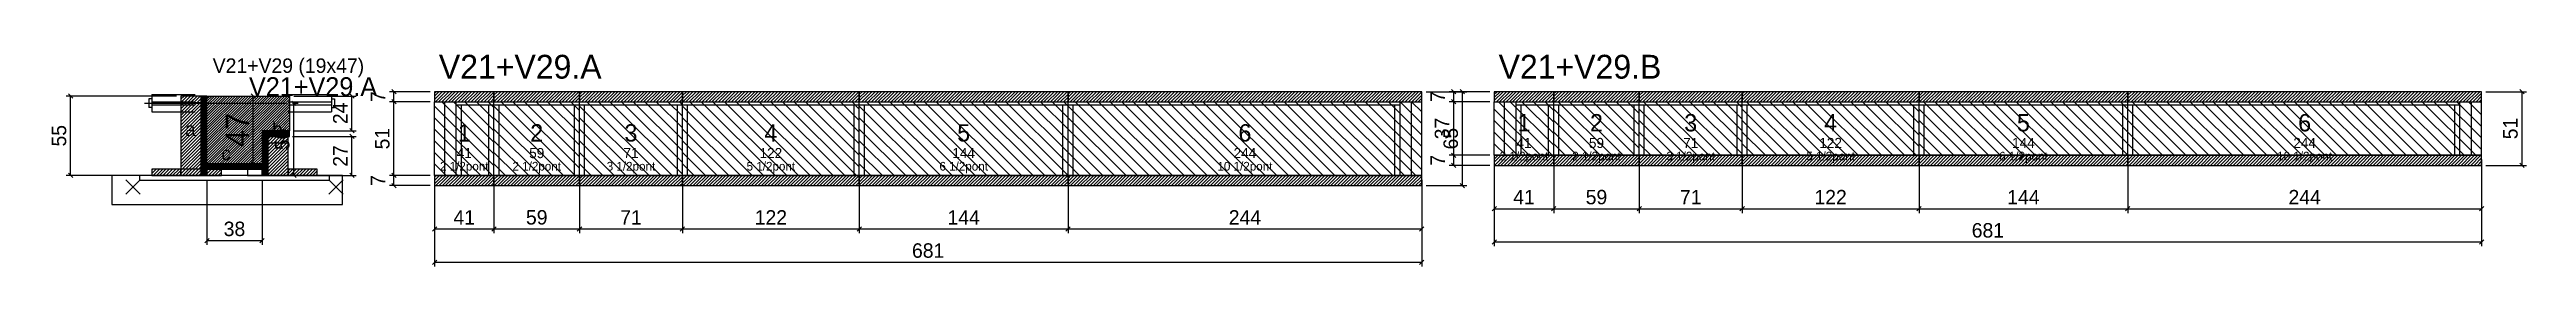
# Model space of a CAD drawing. Extents: x -69 to 1640, y -114 to 33.
import ezdxf
from ezdxf.enums import TextEntityAlignment as Align

# ---------------------------------------------------------------- set-up
doc = ezdxf.new("R2010")
doc.units = 0
for name, color, linetype in [('5', 5, 'Continuous'), ('barrote', 126, 'Continuous'), ('CONCRETO', 251, 'Continuous'), ('COTA', 241, 'Continuous'), ('Cota Seção (2x)', 241, 'Continuous'), ('detalhes', 7, 'Continuous'), ('Hachura', 251, 'Continuous'), ('Madeira', 126, 'Continuous'), ('NOMENCLATURA', 7, 'Continuous'), ('Painéis', 200, 'Continuous'), ('presilha', 224, 'Continuous'), ('Reaproveitamento', 30, 'Continuous'), ('SARR_2.2x7', 40, 'Continuous'), ('SARR_3.5x7', 81, 'Continuous'), ('SCO-___-LAJ', 224, 'Continuous'), ('TENSOR', 224, 'Continuous'), ('texto', 7, 'Continuous'), ('Texto Seção', 7, 'Continuous')]:
    doc.layers.add(name, color=color, linetype=linetype)
doc.dimstyles.new('PAINEL', dxfattribs={"dimtxt": 10, "dimasz": 3, "dimexe": 3, "dimexo": 3, "dimgap": 3, "dimtad": 1, "dimblk": 'OBLIQUE', "dimblk1": 'OBLIQUE', "dimcen": 2.5, "dimclrd": 4, "dimclre": 4, "dimclrt": 240, "dimazin": 3, "dimtfac": 1, "dimtmove": 0, "dimatfit": 3})
doc.dimstyles.new('SECAO2X', dxfattribs={"dimtxt": 16, "dimasz": 3, "dimexe": 3, "dimexo": 3, "dimgap": 3, "dimtad": 1, "dimblk": 'OBLIQUE', "dimblk1": 'OBLIQUE', "dimcen": 2.5, "dimclrd": 4, "dimclre": 4, "dimclrt": 240, "dimazin": 3, "dimtfac": 1, "dimtmove": 0, "dimatfit": 3})

# ---------------------------------------------------------------- blocks, each defined once
blk = doc.blocks.new('_OBLIQUE')
at = {"color": 0, "linetype": 'BYBLOCK'}
blk.add_line((-0.5, -0.5), (0.5, 0.5), dxfattribs=at)

msp = doc.modelspace()

# ---------------------------------------------------------------- hatches: boundary and pattern name
at = {"layer": 'COTA'}
h = msp.add_hatch(dxfattribs=at)
h.set_pattern_fill('ANSI31', scale=0.4)
h.paths.add_polyline_path([(40, -43), (40, 4), (97, 4), (97, -20), (78, -20), (78, -43)])
h = msp.add_hatch(dxfattribs=at)
h.set_pattern_fill('ANSI31', scale=0.5)
h.paths.add_polyline_path([(197, 0), (238, 0), (238, 7), (197, 7)])
h = msp.add_hatch(dxfattribs=at)
h.set_pattern_fill('ANSI31', scale=0.5)
h.paths.add_polyline_path([(238, 0), (297, 0), (297, 7), (238, 7)])
h = msp.add_hatch(dxfattribs=at)
h.set_pattern_fill('ANSI31', scale=0.5)
h.paths.add_polyline_path([(297, 0), (368, 0), (368, 7), (297, 7)])
h = msp.add_hatch(dxfattribs=at)
h.set_pattern_fill('ANSI31', scale=0.5)
h.paths.add_polyline_path([(368, 0), (490, 0), (490, 7), (368, 7)])
h = msp.add_hatch(dxfattribs=at)
h.set_pattern_fill('ANSI31', scale=0.5)
h.paths.add_polyline_path([(490, 0), (634, 0), (634, 7), (490, 7)])
h = msp.add_hatch(dxfattribs=at)
h.set_pattern_fill('ANSI31', scale=0.5)
h.paths.add_polyline_path([(634, 0), (878, 0), (878, 7), (634, 7)])
h = msp.add_hatch(dxfattribs=at)
h.set_pattern_fill('ANSI31', scale=0.5)
h.paths.add_polyline_path([(928, 0), (969, 0), (969, 7), (928, 7)])
h = msp.add_hatch(dxfattribs=at)
h.set_pattern_fill('ANSI31', scale=0.5)
h.paths.add_polyline_path([(969, 0), (1028, 0), (1028, 7), (969, 7)])
h = msp.add_hatch(dxfattribs=at)
h.set_pattern_fill('ANSI31', scale=0.5)
h.paths.add_polyline_path([(1028, 0), (1099, 0), (1099, 7), (1028, 7)])
h = msp.add_hatch(dxfattribs=at)
h.set_pattern_fill('ANSI31', scale=0.5)
h.paths.add_polyline_path([(1099, 0), (1221, 0), (1221, 7), (1099, 7)])
h = msp.add_hatch(dxfattribs=at)
h.set_pattern_fill('ANSI31', scale=0.5)
h.paths.add_polyline_path([(1221, 0), (1365, 0), (1365, 7), (1221, 7)])
h = msp.add_hatch(dxfattribs=at)
h.set_pattern_fill('ANSI31', scale=0.5)
h.paths.add_polyline_path([(1365, 0), (1609, 0), (1609, 7), (1365, 7)])
h = msp.add_hatch(dxfattribs=at)
h.set_pattern_fill('ANSI31', scale=0.5)
h.paths.add_polyline_path([(197, -58), (238, -58), (238, -51), (197, -51)])
h = msp.add_hatch(dxfattribs=at)
h.set_pattern_fill('ANSI31', scale=0.5)
h.paths.add_polyline_path([(238, -58), (297, -58), (297, -51), (238, -51)])
h = msp.add_hatch(dxfattribs=at)
h.set_pattern_fill('ANSI31', scale=0.5)
h.paths.add_polyline_path([(297, -58), (368, -58), (368, -51), (297, -51)])
h = msp.add_hatch(dxfattribs=at)
h.set_pattern_fill('ANSI31', scale=0.5)
h.paths.add_polyline_path([(368, -58), (490, -58), (490, -51), (368, -51)])
h = msp.add_hatch(dxfattribs=at)
h.set_pattern_fill('ANSI31', scale=0.5)
h.paths.add_polyline_path([(490, -58), (634, -58), (634, -51), (490, -51)])
h = msp.add_hatch(dxfattribs=at)
h.set_pattern_fill('ANSI31', scale=0.5)
h.paths.add_polyline_path([(634, -58), (878, -58), (878, -51), (634, -51)])
h = msp.add_hatch(dxfattribs=at)
h.set_pattern_fill('ANSI31', scale=0.5)
h.paths.add_polyline_path([(928, -44), (969, -44), (969, -37), (928, -37)])
h = msp.add_hatch(dxfattribs=at)
h.set_pattern_fill('ANSI31', scale=0.5)
h.paths.add_polyline_path([(969, -44), (1028, -44), (1028, -37), (969, -37)])
h = msp.add_hatch(dxfattribs=at)
h.set_pattern_fill('ANSI31', scale=0.5)
h.paths.add_polyline_path([(1028, -44), (1099, -44), (1099, -37), (1028, -37)])
h = msp.add_hatch(dxfattribs=at)
h.set_pattern_fill('ANSI31', scale=0.5)
h.paths.add_polyline_path([(1099, -44), (1221, -44), (1221, -37), (1099, -37)])
h = msp.add_hatch(dxfattribs=at)
h.set_pattern_fill('ANSI31', scale=0.5)
h.paths.add_polyline_path([(1221, -44), (1365, -44), (1365, -37), (1221, -37)])
h = msp.add_hatch(dxfattribs=at)
h.set_pattern_fill('ANSI31', scale=0.5)
h.paths.add_polyline_path([(1365, -44), (1609, -44), (1609, -37), (1365, -37)])
at = {"layer": 'Hachura'}
h = msp.add_hatch(dxfattribs=at)
h.set_pattern_fill('ANSI31', scale=0.5)
h.paths.add_polyline_path([(22, -51), (36, -51), (36, 4), (22, 4)])
h = msp.add_hatch(dxfattribs=at)
h.set_pattern_fill('ANSI31', scale=0.5)
h.paths.add_polyline_path([(22, -0.4), (36, -0.4), (36, 4), (22, 4)])
h = msp.add_hatch(dxfattribs=at)
h.set_pattern_fill('SOLID')
h.paths.add_polyline_path([(36, -51), (40, -51), (40, 4), (36, 4)])
h = msp.add_hatch(dxfattribs=at)
h.set_pattern_fill('SOLID')
h.paths.add_polyline_path([(78, -24), (97, -24), (97, -20), (78, -20)])
h = msp.add_hatch(dxfattribs=at)
h.set_pattern_fill('SOLID')
h.paths.add_polyline_path([(78, -51), (82, -51), (82, -24), (78, -24)])
h = msp.add_hatch(dxfattribs=at)
h.set_pattern_fill('ANSI31', scale=0.5)
h.paths.add_polyline_path([(82, -51), (96, -51), (96, -24), (82, -24)])
h = msp.add_hatch(dxfattribs=at)
h.set_pattern_fill('ANSI31', scale=0.5)
h.paths.add_polyline_path([(82, -28.4), (96, -28.4), (96, -24), (82, -24)])
h = msp.add_hatch(dxfattribs=at)
h.set_pattern_fill('ANSI31', scale=0.5)
h.paths.add_polyline_path([(2, -51), (22, -51), (22, -46.6), (2, -46.6)])
h = msp.add_hatch(dxfattribs=at)
h.set_pattern_fill('SOLID')
h.paths.add_polyline_path([(40, -46.6), (78, -46.6), (78, -43), (40, -43)])
h = msp.add_hatch(dxfattribs=at)
h.set_pattern_fill('ANSI31', scale=0.5)
h.paths.add_polyline_path([(40, -51), (50, -51), (50, -46.6), (40, -46.6)])
h = msp.add_hatch(dxfattribs=at)
h.set_pattern_fill('ANSI31', scale=0.5)
h.paths.add_polyline_path([(96, -51), (116, -51), (116, -46.6), (96, -46.6)])

# ---------------------------------------------------------------- linework, layer by layer
for p, q in [((0, 2), (0, -4)), ((2, 2), (0, 2)), ((2, 5), (32, 5)), ((2, 5), (2, -7)), ((2, 0), (32, 0)), ((96, 5), (126, 5)), ((96, 0), (126, 0)), ((126, 5), (126, -7)), ((126, 2), (128, 2)), ((128, 2), (128, -4)), ((2, -4), (0, -4)), ((2, -2), (32, -2)), ((2, -7), (32, -7)), ((96, -2), (126, -2)), ((96, -7), (126, -7)), ((126, -4), (128, -4))]:
    msp.add_line(p, q)
at = {"layer": 'barrote'}
msp.add_lwpolyline([(-25.5, -71), (133.5, -71), (133.5, -51), (-25.5, -51)], close=True, dxfattribs=at)
at = {"layer": 'CONCRETO'}
msp.add_lwpolyline([(40, -43), (40, 4), (97, 4), (97, -20), (78, -20), (78, -43)], close=True, dxfattribs=at)
at = {"layer": 'Madeira'}
for points in [[(22, -51), (36, -51), (36, 4), (22, 4)], [(22, -0.4), (36, -0.4), (36, 4), (22, 4)], [(82, -51), (96, -51), (96, -24), (82, -24)], [(82, -28.4), (96, -28.4), (96, -24), (82, -24)], [(2, -51), (22, -51), (22, -46.6), (2, -46.6)], [(22, -51), (36, -51), (36, -46.6), (22, -46.6)], [(40, -51), (50, -51), (50, -46.6), (40, -46.6)], [(68, -51), (78, -51), (78, -46.6), (68, -46.6)], [(96, -51), (116, -51), (116, -46.6), (96, -46.6)]]:
    msp.add_lwpolyline(points, close=True, dxfattribs=at)
at = {"layer": 'Painéis'}
for p, q in [((197, 0), (238, 0)), ((197, -51), (197, 0)), ((238, -51), (238, 0)), ((238, -51), (238, 0)), ((238, 0), (297, 0)), ((238, -51), (238, 0)), ((297, -51), (297, 0)), ((297, -51), (297, 0)), ((297, 0), (368, 0)), ((297, -51), (297, 0)), ((368, -51), (368, 0)), ((368, -51), (368, 0)), ((368, 0), (490, 0)), ((368, -51), (368, 0)), ((490, -51), (490, 0)), ((490, -51), (490, 0)), ((490, 0), (634, 0)), ((490, -51), (490, 0)), ((634, -51), (634, 0)), ((634, -51), (634, 0)), ((634, 0), (878, 0)), ((634, -51), (634, 0)), ((878, -51), (878, 0)), ((928, 0), (969, 0)), ((928, -37), (928, 0)), ((969, -37), (969, 0)), ((969, -37), (969, 0)), ((969, 0), (1028, 0)), ((969, -37), (969, 0)), ((1028, -37), (1028, 0)), ((1028, -37), (1028, 0)), ((1028, 0), (1099, 0)), ((1028, -37), (1028, 0)), ((1099, -37), (1099, 0)), ((1099, -37), (1099, 0)), ((1099, 0), (1221, 0)), ((1099, -37), (1099, 0)), ((1221, -37), (1221, 0)), ((1221, -37), (1221, 0)), ((1221, 0), (1365, 0)), ((1221, -37), (1221, 0)), ((1365, -37), (1365, 0)), ((1365, -37), (1365, 0)), ((1365, 0), (1609, 0)), ((1365, -37), (1365, 0)), ((1609, -37), (1609, 0)), ((197, -51), (238, -51)), ((238, -51), (297, -51)), ((297, -51), (368, -51)), ((368, -51), (490, -51)), ((490, -51), (634, -51)), ((634, -51), (878, -51)), ((928, -37), (969, -37)), ((969, -37), (1028, -37)), ((1028, -37), (1099, -37)), ((1099, -37), (1221, -37)), ((1221, -37), (1365, -37)), ((1365, -37), (1609, -37))]:
    msp.add_line(p, q, dxfattribs=at)
for points in [[(36, -51), (40, -51), (40, 4), (36, 4)], [(78, -24), (97, -24), (97, -20), (78, -20)], [(78, -51), (82, -51), (82, -24), (78, -24)], [(40, -46.6), (78, -46.6), (78, -43), (40, -43)]]:
    msp.add_lwpolyline(points, close=True, dxfattribs=at)
at = {"layer": 'presilha'}
for p, q in [((-16, -64), (-6, -54)), ((-16, -54), (-6, -64)), ((124, -64), (134, -54)), ((124, -54), (134, -64))]:
    msp.add_line(p, q, dxfattribs=at)
at = {"layer": 'Reaproveitamento', "color": 30}
for p, q in [((238, -36), (202, 0)), ((238, -28), (210, 0)), ((238, -20), (218, 0)), ((238, -12), (226, 0)), ((238, -4), (234, 0)), ((294, -51), (243, 0)), ((297, -46), (251, 0)), ((297, -38), (259, 0)), ((297, -30), (267, 0)), ((297, -22), (275, 0)), ((297, -14), (283, 0)), ((297, -6), (291, 0)), ((353, -51), (302, 0)), ((361, -51), (310, 0)), ((368, -50), (318, 0)), ((368, -42), (326, 0)), ((368, -34), (334, 0)), ((368, -26), (342, 0)), ((368, -18), (350, 0)), ((368, -10), (358, 0)), ((368, -2), (366, 0)), ((424, -51), (373, 0)), ((432, -51), (381, 0)), ((440, -51), (389, 0)), ((448, -51), (397, 0)), ((456, -51), (405, 0)), ((464, -51), (413, 0)), ((472, -51), (421, 0)), ((480, -51), (429, 0)), ((488, -51), (437, 0)), ((490, -45), (445, 0)), ((490, -37), (453, 0)), ((490, -29), (461, 0)), ((490, -21), (469, 0)), ((490, -13), (477, 0)), ((490, -5), (485, 0)), ((546, -51), (495, 0)), ((554, -51), (503, 0)), ((562, -51), (511, 0)), ((570, -51), (519, 0)), ((578, -51), (527, 0)), ((586, -51), (535, 0)), ((594, -51), (543, 0)), ((602, -51), (551, 0)), ((610, -51), (559, 0)), ((618, -51), (567, 0)), ((626, -51), (575, 0)), ((634, -51), (583, 0)), ((634, -43), (591, 0)), ((634, -35), (599, 0)), ((634, -27), (607, 0)), ((634, -19), (615, 0)), ((634, -11), (623, 0)), ((634, -3), (631, 0)), ((690, -51), (639, 0)), ((698, -51), (647, 0)), ((706, -51), (655, 0)), ((714, -51), (663, 0)), ((722, -51), (671, 0)), ((730, -51), (679, 0)), ((738, -51), (687, 0)), ((746, -51), (695, 0)), ((754, -51), (703, 0)), ((762, -51), (711, 0)), ((770, -51), (719, 0)), ((778, -51), (727, 0)), ((786, -51), (735, 0)), ((794, -51), (743, 0)), ((802, -51), (751, 0)), ((810, -51), (759, 0)), ((818, -51), (767, 0)), ((826, -51), (775, 0)), ((834, -51), (783, 0)), ((842, -51), (791, 0)), ((850, -51), (799, 0)), ((858, -51), (807, 0)), ((866, -51), (815, 0)), ((874, -51), (823, 0)), ((878, -47), (831, 0)), ((878, -39), (839, 0)), ((878, -31), (847, 0)), ((878, -23), (855, 0)), ((878, -15), (863, 0)), ((878, -7), (871, 0)), ((968, -37), (931, 0)), ((969, -30), (939, 0)), ((969, -22), (947, 0)), ((969, -14), (955, 0)), ((969, -6), (963, 0)), ((1009, -37), (972, 0)), ((1017, -37), (980, 0)), ((1025, -37), (988, 0)), ((1028, -32), (996, 0)), ((1028, -24), (1004, 0)), ((1028, -16), (1012, 0)), ((1028, -8), (1020, 0)), ((1028, 0), (1028, 0)), ((1068, -37), (1031, 0)), ((1076, -37), (1039, 0)), ((1084, -37), (1047, 0)), ((1092, -37), (1055, 0)), ((1099, -36), (1063, 0)), ((1099, -28), (1071, 0)), ((1099, -20), (1079, 0)), ((1099, -12), (1087, 0)), ((1099, -4), (1095, 0)), ((1139, -37), (1102, 0)), ((1147, -37), (1110, 0)), ((1155, -37), (1118, 0)), ((1163, -37), (1126, 0)), ((1171, -37), (1134, 0)), ((1179, -37), (1142, 0)), ((1187, -37), (1150, 0)), ((1195, -37), (1158, 0)), ((1203, -37), (1166, 0)), ((1211, -37), (1174, 0)), ((1219, -37), (1182, 0)), ((1221, -31), (1190, 0)), ((1221, -23), (1198, 0)), ((1221, -15), (1206, 0)), ((1221, -7), (1214, 0)), ((1261, -37), (1224, 0)), ((1269, -37), (1232, 0)), ((1277, -37), (1240, 0)), ((1285, -37), (1248, 0)), ((1293, -37), (1256, 0)), ((1301, -37), (1264, 0)), ((1309, -37), (1272, 0)), ((1317, -37), (1280, 0)), ((1325, -37), (1288, 0)), ((1333, -37), (1296, 0)), ((1341, -37), (1304, 0)), ((1349, -37), (1312, 0)), ((1357, -37), (1320, 0)), ((1365, -37), (1328, 0)), ((1365, -29), (1336, 0)), ((1365, -21), (1344, 0)), ((1365, -13), (1352, 0)), ((1365, -5), (1360, 0)), ((1405, -37), (1368, 0)), ((1413, -37), (1376, 0)), ((1421, -37), (1384, 0)), ((1429, -37), (1392, 0)), ((1437, -37), (1400, 0)), ((1445, -37), (1408, 0)), ((1453, -37), (1416, 0)), ((1461, -37), (1424, 0)), ((1469, -37), (1432, 0)), ((1477, -37), (1440, 0)), ((1485, -37), (1448, 0)), ((1493, -37), (1456, 0)), ((1501, -37), (1464, 0)), ((1509, -37), (1472, 0)), ((1517, -37), (1480, 0)), ((1525, -37), (1488, 0)), ((1533, -37), (1496, 0)), ((1541, -37), (1504, 0)), ((1549, -37), (1512, 0)), ((1557, -37), (1520, 0)), ((1565, -37), (1528, 0)), ((1573, -37), (1536, 0)), ((1581, -37), (1544, 0)), ((1589, -37), (1552, 0)), ((1597, -37), (1560, 0)), ((1605, -37), (1568, 0)), ((1609, -33), (1576, 0)), ((1609, -25), (1584, 0)), ((1609, -17), (1592, 0)), ((1609, -9), (1600, 0)), ((1609, -1), (1608, 0)), ((238, -44), (197, -3)), ((237, -51), (197, -11)), ((286, -51), (238, -3)), ((278, -51), (238, -11)), ((345, -51), (297, -3)), ((337, -51), (297, -11)), ((416, -51), (368, -3)), ((408, -51), (368, -11)), ((538, -51), (490, -3)), ((530, -51), (490, -11)), ((682, -51), (634, -3)), ((674, -51), (634, -11)), ((960, -37), (928, -5)), ((952, -37), (928, -13)), ((1001, -37), (969, -5)), ((993, -37), (969, -13)), ((1060, -37), (1028, -5)), ((1052, -37), (1028, -13)), ((1131, -37), (1099, -5)), ((1123, -37), (1099, -13)), ((1253, -37), (1221, -5)), ((1245, -37), (1221, -13)), ((1397, -37), (1365, -5)), ((1389, -37), (1365, -13)), ((229, -51), (197, -19)), ((221, -51), (197, -27)), ((270, -51), (238, -19)), ((262, -51), (238, -27)), ((329, -51), (297, -19)), ((321, -51), (297, -27)), ((400, -51), (368, -19)), ((392, -51), (368, -27)), ((522, -51), (490, -19)), ((514, -51), (490, -27)), ((666, -51), (634, -19)), ((658, -51), (634, -27)), ((944, -37), (928, -21)), ((936, -37), (928, -29)), ((985, -37), (969, -21)), ((977, -37), (969, -29)), ((1044, -37), (1028, -21)), ((1036, -37), (1028, -29)), ((1115, -37), (1099, -21)), ((1107, -37), (1099, -29)), ((1237, -37), (1221, -21)), ((1229, -37), (1221, -29)), ((1381, -37), (1365, -21)), ((1373, -37), (1365, -29)), ((213, -51), (197, -35)), ((205, -51), (197, -43)), ((197, -51), (197, -51)), ((254, -51), (238, -35)), ((246, -51), (238, -43)), ((238, -51), (238, -51)), ((313, -51), (297, -35)), ((305, -51), (297, -43)), ((297, -51), (297, -51)), ((384, -51), (368, -35)), ((376, -51), (368, -43)), ((368, -51), (368, -51)), ((506, -51), (490, -35)), ((498, -51), (490, -43)), ((490, -51), (490, -51)), ((650, -51), (634, -35)), ((642, -51), (634, -43)), ((634, -51), (634, -51)), ((928, -37), (928, -37)), ((969, -37), (969, -37)), ((1028, -37), (1028, -37)), ((1099, -37), (1099, -37)), ((1221, -37), (1221, -37)), ((1365, -37), (1365, -37))]:
    msp.add_line(p, q, dxfattribs=at)
at = {"layer": 'SARR_2.2x7'}
for p, q in [((204, -51), (204, 0)), ((871, -51), (871, 0)), ((935, -37), (935, 0)), ((1602, -37), (1602, 0)), ((212, -2.2), (238, -2.2)), ((238, -2.2), (297, -2.2)), ((297, -2.2), (368, -2.2)), ((368, -2.2), (490, -2.2)), ((490, -2.2), (634, -2.2)), ((634, -2.2), (863, -2.2)), ((943, -2.2), (969, -2.2)), ((969, -2.2), (1028, -2.2)), ((1028, -2.2), (1099, -2.2)), ((1099, -2.2), (1221, -2.2)), ((1221, -2.2), (1365, -2.2)), ((1365, -2.2), (1594, -2.2))]:
    msp.add_line(p, q, dxfattribs=at)
at = {"layer": 'SARR_3.5x7'}
for p, q in [((212, -51), (212, 0)), ((238, -51), (238, 0)), ((238, -51), (238, 0)), ((297, -51), (297, 0)), ((297, -51), (297, 0)), ((368, -51), (368, 0)), ((368, -51), (368, 0)), ((490, -51), (490, 0)), ((490, -51), (490, 0)), ((634, -51), (634, 0)), ((634, -51), (634, 0)), ((863, -51), (863, 0)), ((943, -37), (943, 0)), ((969, -37), (969, 0)), ((969, -37), (969, 0)), ((1028, -37), (1028, 0)), ((1028, -37), (1028, 0)), ((1099, -37), (1099, 0)), ((1099, -37), (1099, 0)), ((1221, -37), (1221, 0)), ((1221, -37), (1221, 0)), ((1365, -37), (1365, 0)), ((1365, -37), (1365, 0)), ((1594, -37), (1594, 0)), ((215.5, -51), (215.5, -2.2)), ((234.5, -51), (234.5, -2.2)), ((241.5, -51), (241.5, -2.2)), ((293.5, -51), (293.5, -2.2)), ((300.5, -51), (300.5, -2.2)), ((364.5, -51), (364.5, -2.2)), ((371.5, -51), (371.5, -2.2)), ((486.5, -51), (486.5, -2.2)), ((493.5, -51), (493.5, -2.2)), ((630.5, -51), (630.5, -2.2)), ((637.5, -51), (637.5, -2.2)), ((859.5, -51), (859.5, -2.2)), ((946.5, -37), (946.5, -2.2)), ((965.5, -37), (965.5, -2.2)), ((972.5, -37), (972.5, -2.2)), ((1024.5, -37), (1024.5, -2.2)), ((1031.5, -37), (1031.5, -2.2)), ((1095.5, -37), (1095.5, -2.2)), ((1102.5, -37), (1102.5, -2.2)), ((1217.5, -37), (1217.5, -2.2)), ((1224.5, -37), (1224.5, -2.2)), ((1361.5, -37), (1361.5, -2.2)), ((1368.5, -37), (1368.5, -2.2)), ((1590.5, -37), (1590.5, -2.2)), ((212, -51), (215.5, -51)), ((234.5, -51), (238, -51)), ((238, -51), (241.5, -51)), ((293.5, -51), (297, -51)), ((297, -51), (300.5, -51)), ((364.5, -51), (368, -51)), ((368, -51), (371.5, -51)), ((486.5, -51), (490, -51)), ((490, -51), (493.5, -51)), ((630.5, -51), (634, -51)), ((634, -51), (637.5, -51)), ((859.5, -51), (863, -51)), ((943, -37), (946.5, -37)), ((965.5, -37), (969, -37)), ((969, -37), (972.5, -37)), ((1024.5, -37), (1028, -37)), ((1028, -37), (1031.5, -37)), ((1095.5, -37), (1099, -37)), ((1099, -37), (1102.5, -37)), ((1217.5, -37), (1221, -37)), ((1221, -37), (1224.5, -37)), ((1361.5, -37), (1365, -37)), ((1365, -37), (1368.5, -37)), ((1590.5, -37), (1594, -37))]:
    msp.add_line(p, q, dxfattribs=at)
at = {"layer": 'SCO-___-LAJ'}
for points in [[(197, 0), (238, 0), (238, 7), (197, 7)], [(238, 0), (297, 0), (297, 7), (238, 7)], [(297, 0), (368, 0), (368, 7), (297, 7)], [(368, 0), (490, 0), (490, 7), (368, 7)], [(490, 0), (634, 0), (634, 7), (490, 7)], [(634, 0), (878, 0), (878, 7), (634, 7)], [(928, 0), (969, 0), (969, 7), (928, 7)], [(969, 0), (1028, 0), (1028, 7), (969, 7)], [(1028, 0), (1099, 0), (1099, 7), (1028, 7)], [(1099, 0), (1221, 0), (1221, 7), (1099, 7)], [(1221, 0), (1365, 0), (1365, 7), (1221, 7)], [(1365, 0), (1609, 0), (1609, 7), (1365, 7)], [(-6.5, -54.2), (124.5, -54.2), (124.5, -51), (-6.5, -51)], [(197, -58), (238, -58), (238, -51), (197, -51)], [(238, -58), (297, -58), (297, -51), (238, -51)], [(297, -58), (368, -58), (368, -51), (297, -51)], [(368, -58), (490, -58), (490, -51), (368, -51)], [(490, -58), (634, -58), (634, -51), (490, -51)], [(634, -58), (878, -58), (878, -51), (634, -51)], [(928, -44), (969, -44), (969, -37), (928, -37)], [(969, -44), (1028, -44), (1028, -37), (969, -37)], [(1028, -44), (1099, -44), (1099, -37), (1028, -37)], [(1099, -44), (1221, -44), (1221, -37), (1099, -37)], [(1221, -44), (1365, -44), (1365, -37), (1221, -37)], [(1365, -44), (1609, -44), (1609, -37), (1365, -37)]]:
    msp.add_lwpolyline(points, close=True, dxfattribs=at)
at = {"layer": 'TENSOR'}
msp.add_line((-3, -1), (95, -1), dxfattribs=at)

# ---------------------------------------------------------------- texts
at = {"layer": '5'}
for s, height, p in [('1', 12, (217.5, -21.5)), ('2', 12, (267.5, -21.5)), ('3', 12, (332.5, -21.5)), ('4', 12, (429, -21.5)), ('5', 12, (562, -21.5)), ('6', 12, (756, -21.5)), ('1', 12, (948.5, -14.5)), ('2', 12, (998.5, -14.5)), ('3', 12, (1063.5, -14.5)), ('4', 12, (1160, -14.5)), ('5', 12, (1293, -14.5)), ('6', 12, (1487, -14.5)), ('41', 7, (217.5, -35.5)), ('59', 7, (267.5, -35.5)), ('71', 7, (332.5, -35.5)), ('122', 7, (429, -35.5)), ('144', 7, (562, -35.5)), ('244', 7, (756, -35.5)), ('41', 7, (948.5, -28.5)), ('59', 7, (998.5, -28.5)), ('71', 7, (1063.5, -28.5)), ('122', 7, (1160, -28.5)), ('144', 7, (1293, -28.5)), ('244', 7, (1487, -28.5))]:
    msp.add_text(s, height=height, dxfattribs=at).set_placement(p, align=Align.MIDDLE_CENTER)
at = {"layer": 'detalhes'}
for s, p in [('a', (25, -23.7)), ('b', (85, -23.7)), ('c', (50, -40.5))]:
    msp.add_text(s, height=9.6, dxfattribs=at).set_placement(p)
at = {"layer": 'NOMENCLATURA'}
for s, p in [('V21+V29.A', (200, 16)), ('V21+V29.B', (931, 16))]:
    msp.add_text(s, height=16.5, dxfattribs=at).set_placement(p)
at = {"layer": 'texto', "char_height": 6, "attachment_point": 5}
for s, insert in [('2 1/2pont', (217.5, -45.5)), ('2 1/2pont', (267.5, -45.5)), ('3 1/2pont', (332.5, -45.5)), ('5 1/2pont', (429, -45.5)), ('6 1/2pont', (562, -45.5)), ('10 1/2pont', (756, -45.5)), ('2 1/2pont', (948.5, -38.5)), ('2 1/2pont', (998.5, -38.5)), ('3 1/2pont', (1063.5, -38.5)), ('5 1/2pont', (1160, -38.5)), ('6 1/2pont', (1293, -38.5)), ('10 1/2pont', (1487, -38.5))]:
    msp.add_mtext(s, dxfattribs=dict(at, insert=insert))
at = {"layer": 'Texto Seção'}
for s, height, p in [('V21+V29 (19x47)', 10, (44, 20)), ('V21+V29.A', 13, (69, 4))]:
    msp.add_text(s, height=height, dxfattribs=at).set_placement(p)

# ---------------------------------------------------------------- dimensions: what is measured, and where the dimension line sits
at = {"layer": 'COTA'}
for base, p1, p2 in [((-54, -51), (2, -51), (22, 4)), ((100, -51), (96, -51), (96, -1)), ((140, -20), (97, -20), (97, 4)), ((169, 0), (197, 0), (197, 7)), ((169, -51), (197, -51), (197, 0)), ((906, -58), (878, -58), (878, 7)), ((900, 0), (928, 0), (928, 7)), ((900, -37), (928, -37), (928, 0)), ((1637, -44), (1609, -44), (1609, 7)), ((140, -51), (96, -51), (96, -24)), ((169, -58), (197, -58), (197, -51)), ((900, -44), (928, -44), (928, -37))]:
    msp.add_linear_dim(base=base, p1=p1, p2=p2, angle=90, dimstyle='PAINEL', dxfattribs=at).render()
for base, p1, p2 in [((40, -96), (40, -51), (78, -51)), ((197, -88), (197, -51), (238, -51)), ((197, -111), (197, -51), (878, -51)), ((238, -88), (238, -51), (297, -51)), ((297, -88), (297, -51), (368, -51)), ((368, -88), (368, -51), (490, -51)), ((490, -88), (490, -51), (634, -51)), ((634, -88), (634, -51), (878, -51)), ((928, -74), (928, -37), (969, -37)), ((928, -97), (928, -37), (1609, -37)), ((969, -74), (969, -37), (1028, -37)), ((1028, -74), (1028, -37), (1099, -37)), ((1099, -74), (1099, -37), (1221, -37)), ((1221, -74), (1221, -37), (1365, -37)), ((1365, -74), (1365, -37), (1609, -37))]:
    msp.add_linear_dim(base=base, p1=p1, p2=p2, dimstyle='PAINEL', dxfattribs=at).render()
at = {"layer": 'Cota Seção (2x)'}
msp.add_linear_dim(base=(72, -43), p1=(40, -43), p2=(40, 4), angle=90, dimstyle='SECAO2X', dxfattribs=at).render()

doc.saveas('drawing.dxf')
